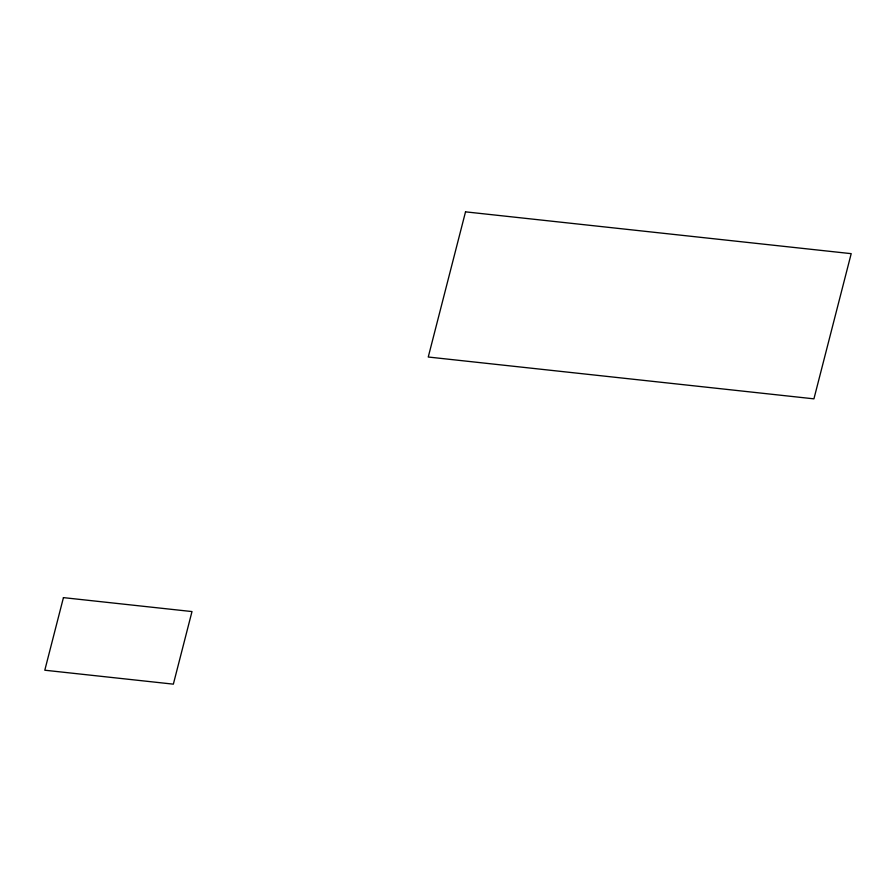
<?xml version="1.0" encoding="UTF-8"?>
<svg xmlns="http://www.w3.org/2000/svg" width="896" height="896" viewBox="0 0 896 896"><rect width="100%" height="100%" fill="white"/><g stroke="black" fill="none" stroke-linecap="round" stroke-linejoin="round"><path stroke-width="1.34" d="M63.437 597.632L44.8 670.219L173.354 684.152L191.99 611.565L63.437 597.632M465.528 211.848L428.254 357.022L813.926 398.843L851.2 253.658L465.528 211.848"/></g></svg>
